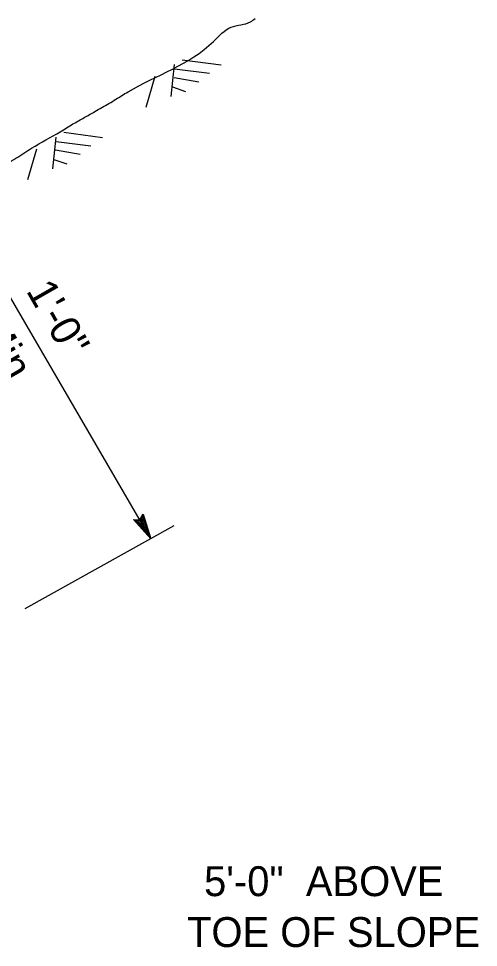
# Model space of a CAD drawing. Extents: x -893 to 867, y -474 to 712.
# Drawn here: x -544 to -436.3, y -91.4 to 126.2 of the extents above; entities that cross this region are included whole.
import ezdxf

# ---------------------------------------------------------------- set-up
doc = ezdxf.new("R2010")
doc.units = 0
for name, color, linetype in [('1 Control', 7, 'Continuous'), ('57 Undefined', 7, 'Continuous'), ('60 Nongeo Data', 7, 'Continuous')]:
    doc.layers.add(name, color=color, linetype=linetype)

msp = doc.modelspace()

# ---------------------------------------------------------------- linework, layer by layer
at = {"layer": '1 Control'}
for p, q in [((-513.09, 4.34), (-517.13, 8.85)), ((-517.13, 8.85), (-517.13, 8.85)), ((-517.13, 8.85), (-515.61, 8.8)), ((-513.77, 5.53), (-516.71, 8.82)), ((-514.43, 6.71), (-516.33, 8.83)), ((-515.09, 7.9), (-515.91, 8.81)), ((-515.61, 8.8), (-514.84, 10.14)), ((-515.45, 9.09), (-515.09, 7.9)), ((-515.24, 9.4), (-514.43, 6.71)), ((-515.04, 9.78), (-513.76, 5.53)), ((-514.84, 10.14), (-514.84, 10.14)), ((-514.84, 10.14), (-513.09, 4.34)), ((-507.65, 7.38), (-542.55, -12.07)), ((-513.09, 4.34), (-513.09, 4.34))]:
    msp.add_line(p, q, dxfattribs=at)
at = {"layer": '57 Undefined'}
msp.add_line((-513.09, 4.34), (-559.6, 84.39), dxfattribs=at)
at = {"layer": '60 Nongeo Data'}
for p, q in [((-507.57, 115.47), (-508.36, 108.01)), ((-505.72, 116.59), (-496.6, 115.41)), ((-507.48, 114.47), (-499.33, 113.42)), ((-512.1, 112.67), (-514.2, 105.45)), ((-507.6, 112.48), (-501.83, 111.44)), ((-508.01, 110.23), (-504.96, 109.2)), ((-535.32, 98.47), (-536.11, 91.02)), ((-533.47, 99.6), (-524.36, 98.42)), ((-535.23, 97.48), (-527.08, 96.42)), ((-539.85, 95.67), (-541.95, 88.46)), ((-535.35, 95.49), (-529.59, 94.44)), ((-535.76, 93.24), (-532.72, 92.2))]:
    msp.add_line(p, q, dxfattribs=at)
msp.add_spline([(-548.77, 91.2), (-544.67, 93.52), (-540.97, 95.89), (-534.27, 99.71), (-531.3, 101.55), (-528.64, 103.06), (-526.2, 104.44), (-524.54, 105.4), (-521.22, 107.35), (-518.4, 109.09), (-498.34, 120.91), (-494.24, 124.24), (-489.71, 125.49), (-488.65, 126.25)], degree=3, dxfattribs=at)

# ---------------------------------------------------------------- texts
at = {"layer": '57 Undefined'}
for s, rotation, p in [('1\'-0"', 299.8483, (-542.39, 62.49)), ('Min', 299.8483, (-553.96, 54.07)), ('5\'-0"  ABOVE ', 360, (-500.59, -79.38)), ('TOE OF SLOPE', 360, (-504.58, -91.3))]:
    msp.add_text(s, height=7, rotation=rotation, dxfattribs=at).set_placement(p)

doc.saveas('drawing.dxf')
